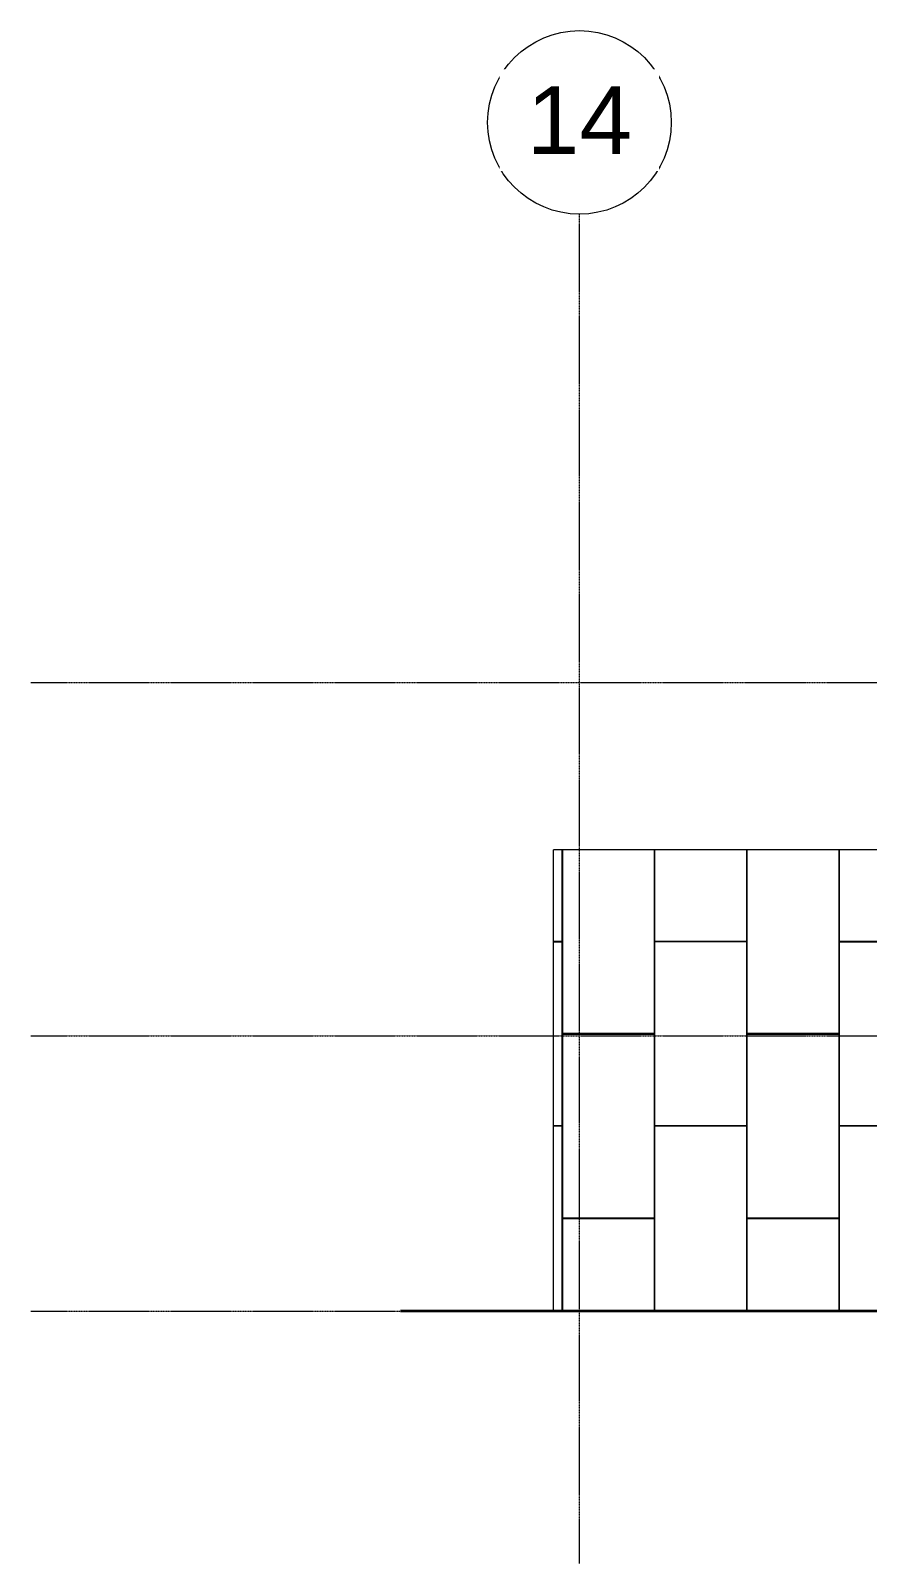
# Model space of a CAD drawing. Header units: inches. Extents: x -54868 to -186, y -265 to 853.
# Drawn here: x -14177 to -13739, y -132 to 670 of the extents above; entities that cross this region are included whole.
import ezdxf

# ---------------------------------------------------------------- set-up
doc = ezdxf.new("R2010")
doc.units = ezdxf.units.IN
doc.header["$MEASUREMENT"] = 0
doc.linetypes.add('Grid Line 1_2_', pattern=[0.875, 0.5, -0.125, 0.125, -0.125])
for name, color, linetype, lineweight in [('A-FLOR-LEVL', 51, 'Continuous', 9), ('A-WALL-PATT', 111, 'Continuous', 9), ('C-TOPO', 7, 'Continuous', 9), ('L-SITE-WALL', 31, 'Continuous', 9), ('S-GRID', 1, 'Continuous', 9), ('S-GRID-IDEN', 1, 'Continuous', 9)]:
    doc.layers.add(name, color=color, linetype=linetype, lineweight=lineweight)
doc.styles.add('Arial_1', font='arial.ttf', dxfattribs={"height": 35.407186})
pattern_1 = [(0, (-38650.9, 0.25), (-193, 193), [48, -145]), (90, (-38650.9, 0.25), (-193, 1e-14), [96.25, -96.75]), (180, (-38602.9, 96.5), (-193, 193), [48, -145]), (90, (-38602.9, 0.25), (-193, 1e-14), [96.25, -96.75]), (180, (-38602.9, 96.75), (-193, 193), [48, -145]), (90, (-38602.9, 96.75), (-193, 1e-14), [96.25, -96.75]), (0, (-38650.9, 193), (-193, 193), [48, -145]), (90, (-38650.9, 96.75), (-193, 1e-14), [96.25, -96.75]), (0, (-38602.65, 48.25), (-193, 193), [48, -145]), (90, (-38602.65, 0), (-193, 1e-14), [48.25, -144.75]), (90, (-38554.65, 0), (-193, 1e-14), [48.25, -144.75]), (0, (-38602.65, 144.75), (-193, 193), [48, -145]), (90, (-38602.65, 48.5), (-193, 1e-14), [96.25, -96.75]), (180, (-38554.65, 48.5), (-193, 193), [48, -145]), (90, (-38554.65, 48.5), (-193, 1e-14), [96.25, -96.75]), (90, (-38602.65, 145), (-193, 1e-14), [48, -145]), (180, (-38554.65, 145), (-193, 193), [48, -145]), (90, (-38554.65, 145), (-193, 1e-14), [48, -145]), (0, (-38554.4, 0.25), (-193, 193), [48, -145]), (90, (-38554.4, 0.25), (-193, 1e-14), [96.25, -96.75]), (180, (-38506.4, 96.5), (-193, 193), [48, -145]), (90, (-38506.4, 0.25), (-193, 1e-14), [96.25, -96.75]), (180, (-38506.4, 96.75), (-193, 193), [48, -145]), (90, (-38506.4, 96.75), (-193, 1e-14), [96.25, -96.75]), (180, (-38506.4, 193), (-193, 193), [48, -145]), (90, (-38554.4, 96.75), (-193, 1e-14), [96.25, -96.75]), (0, (-38506.15, 48.25), (-193, 193), [48, -145]), (90, (-38506.15, 0), (-193, 1e-14), [48.25, -144.75]), (90, (-38458.15, 0), (-193, 1e-14), [48.25, -144.75]), (0, (-38506.15, 144.75), (-193, 193), [48, -145]), (90, (-38506.15, 48.5), (-193, 1e-14), [96.25, -96.75]), (180, (-38458.15, 48.5), (-193, 193), [48, -145]), (90, (-38458.15, 48.5), (-193, 1e-14), [96.25, -96.75]), (90, (-38506.15, 145), (-193, 1e-14), [48, -145]), (180, (-38458.15, 145), (-193, 193), [48, -145]), (90, (-38458.15, 145), (-193, 1e-14), [48, -145])]

# ---------------------------------------------------------------- blocks, each defined once
blk = doc.blocks.new('Grid - Grid Head - Circle-14747-Section 6')
at = {"layer": 'S-GRID-IDEN'}
blk.add_circle((-22796.39, 621.76), 48, dxfattribs=at)

msp = doc.modelspace()

# ---------------------------------------------------------------- hatches: boundary and pattern name
at = {"layer": 'A-WALL-PATT'}
h = msp.add_hatch(dxfattribs=at)
h.set_pattern_fill('FP_27', color=256, style=0, pattern_type=2)
h.set_pattern_definition(pattern_1)
h.paths.add_polyline_path([(-13892.13261, 0), (-13892.13261, 241.25), (-13903.38261, 241.25), (-13903.38261, 0)], flags=0)
h = msp.add_hatch(dxfattribs=at)
h.set_pattern_fill('FP_27', color=256, style=0, pattern_type=2)
h.set_pattern_definition(pattern_1)
h.paths.add_polyline_path([(-13615.50832, 0), (-13615.50832, 192), (-13616.62285, 192), (-13616.62285, 241.25), (-13892.13261, 241.25), (-13892.13261, 0), (-13706.79467, 0)], flags=0)
h.paths.add_polyline_path([(-13613.38232, 0), (-13613.15821, 0.0625), (-13613.15821, 192), (-13613.38232, 191.9375), (-13613.38232, 0.0625)], flags=0)

# ---------------------------------------------------------------- linework, layer by layer
at = {"layer": 'A-FLOR-LEVL', "linetype": 'Grid Line 1_2_'}
for p, q in [((-14176.69104, 328.82637), (-9366.32642, 328.82637)), ((-14176.69104, 144), (-9366.32642, 144)), ((-14176.69104, 0), (-9366.32642, 0))]:
    msp.add_line(p, q, dxfattribs=at)
at = {"layer": 'C-TOPO', "lineweight": 35}
for p, q in [((-13927.43755, 0), (-13983.26867, 0)), ((-13890.37728, 0), (-13927.43755, 0)), ((-13889.65424, 0), (-13890.37728, 0)), ((-13615.50832, 0), (-13889.65424, 0))]:
    msp.add_line(p, q, dxfattribs=at)
at = {"layer": 'C-TOPO'}
for p, q in [((-13927.43672, 0), (-13983.26867, 0)), ((-13927.43672, 0), (-13890.37618, 0)), ((-13890.37618, 0), (-13889.65254, 0)), ((-13889.65254, 0), (-13615.50832, 0))]:
    msp.add_line(p, q, dxfattribs=at)
at = {"layer": 'L-SITE-WALL'}
for p in [(-13616.62285, 241.25), (-13903.38261, 0)]:
    msp.add_line(p, (-13903.38261, 241.25), dxfattribs=at)
at = {"layer": 'S-GRID', "linetype": 'Grid Line 1_2_'}
msp.add_line((-13889.75761, -132), (-13889.75761, 573.76478), dxfattribs=at)

# ---------------------------------------------------------------- block references
at = {"layer": 'S-GRID-IDEN'}
msp.add_blockref('Grid - Grid Head - Circle-14747-Section 6', (8906.63261, 0), dxfattribs=at)

# ---------------------------------------------------------------- next in the draw order: texts
at = {"layer": 'S-GRID-IDEN', "insert": (-13889.76684, 640.63852), "char_height": 35.407186, "width": 65.664, "attachment_point": 2, "line_spacing_factor": 0.938532, "style": 'Arial_1', "bg_fill": 3, "box_fill_scale": 1.25, "bg_fill_color": 0, "bg_fill_transparency": 0}
msp.add_mtext('14', dxfattribs=at)

doc.saveas('drawing.dxf')
